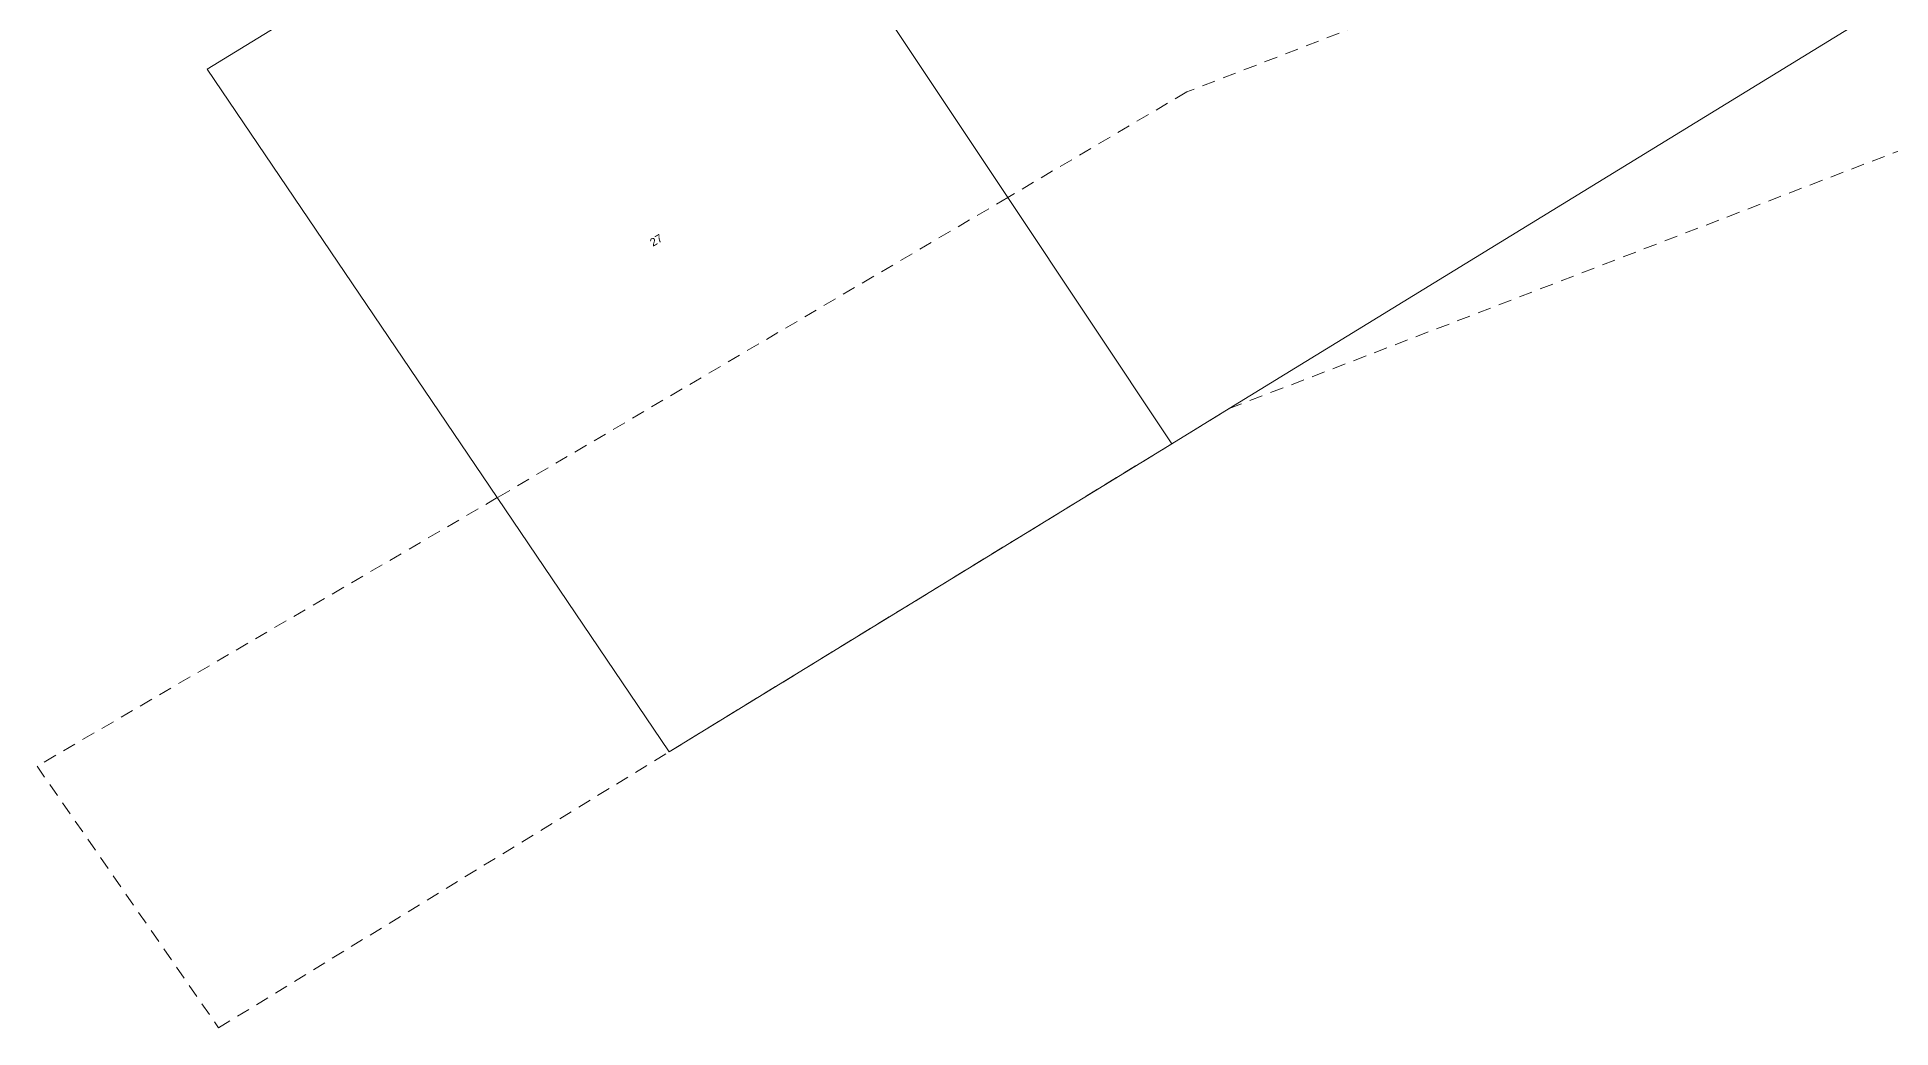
# Model space of a CAD drawing. Header units: metres. Extents: x 299345 to 301288, y 6276165 to 6277715.
# Drawn here: x 299636.4 to 300053.4, y 6276165.4 to 6276388.2 of the extents above; entities that cross this region are included whole.
import ezdxf

# ---------------------------------------------------------------- set-up
doc = ezdxf.new("R2010")
doc.units = ezdxf.units.M
doc.linetypes.add('Dash', pattern=[5, 3, -2])
doc.layers.add('Cadastre Easements_SP_EXT', color=9, linetype='Continuous', lineweight=5)
doc.layers.add('Cadastre Land Parcels_SP_EXT', color=9, linetype='Continuous', lineweight=5)
doc.styles.get("Standard").update_dxf_attribs({"font": 'arial.ttf'})

msp = doc.modelspace()

# ---------------------------------------------------------------- linework, layer by layer
at = {"layer": 'Cadastre Easements_SP_EXT', "linetype": 'Dash'}
msp.add_lwpolyline([(300078.59, 6276446.74), (299894.99, 6276375.87), (299854.77, 6276352.15), (299739.91, 6276284.63), (299636.37, 6276224.23), (299677.21, 6276165.38), (299778.6, 6276227.5), (299778.6, 6276227.5), (299891.68, 6276296.77), (299904.54, 6276304.65), (300101.34, 6276380.37)], dxfattribs=at)
at = {"layer": 'Cadastre Land Parcels_SP_EXT', "linetype": 'Continuous'}
msp.add_lwpolyline([(299891.68, 6276296.77), (299854.77, 6276352.15), (299788.83, 6276451.06), (299696.09, 6276394.14), (299674.65, 6276381), (299739.91, 6276284.63), (299778.6, 6276227.5), (299891.68, 6276296.77)], close=True, dxfattribs=at)
msp.add_lwpolyline([(299788.83, 6276451.06), (299854.77, 6276352.15), (299891.68, 6276296.77), (299904.54, 6276304.65), (300089.01, 6276417.76)], dxfattribs=at)

# ---------------------------------------------------------------- texts
at = {"layer": 'Cadastre Land Parcels_SP_EXT'}
msp.add_text('27', height=1.8, rotation=31.4205, dxfattribs=at).set_placement((299774.93, 6276341.03))

doc.saveas('drawing.dxf')
